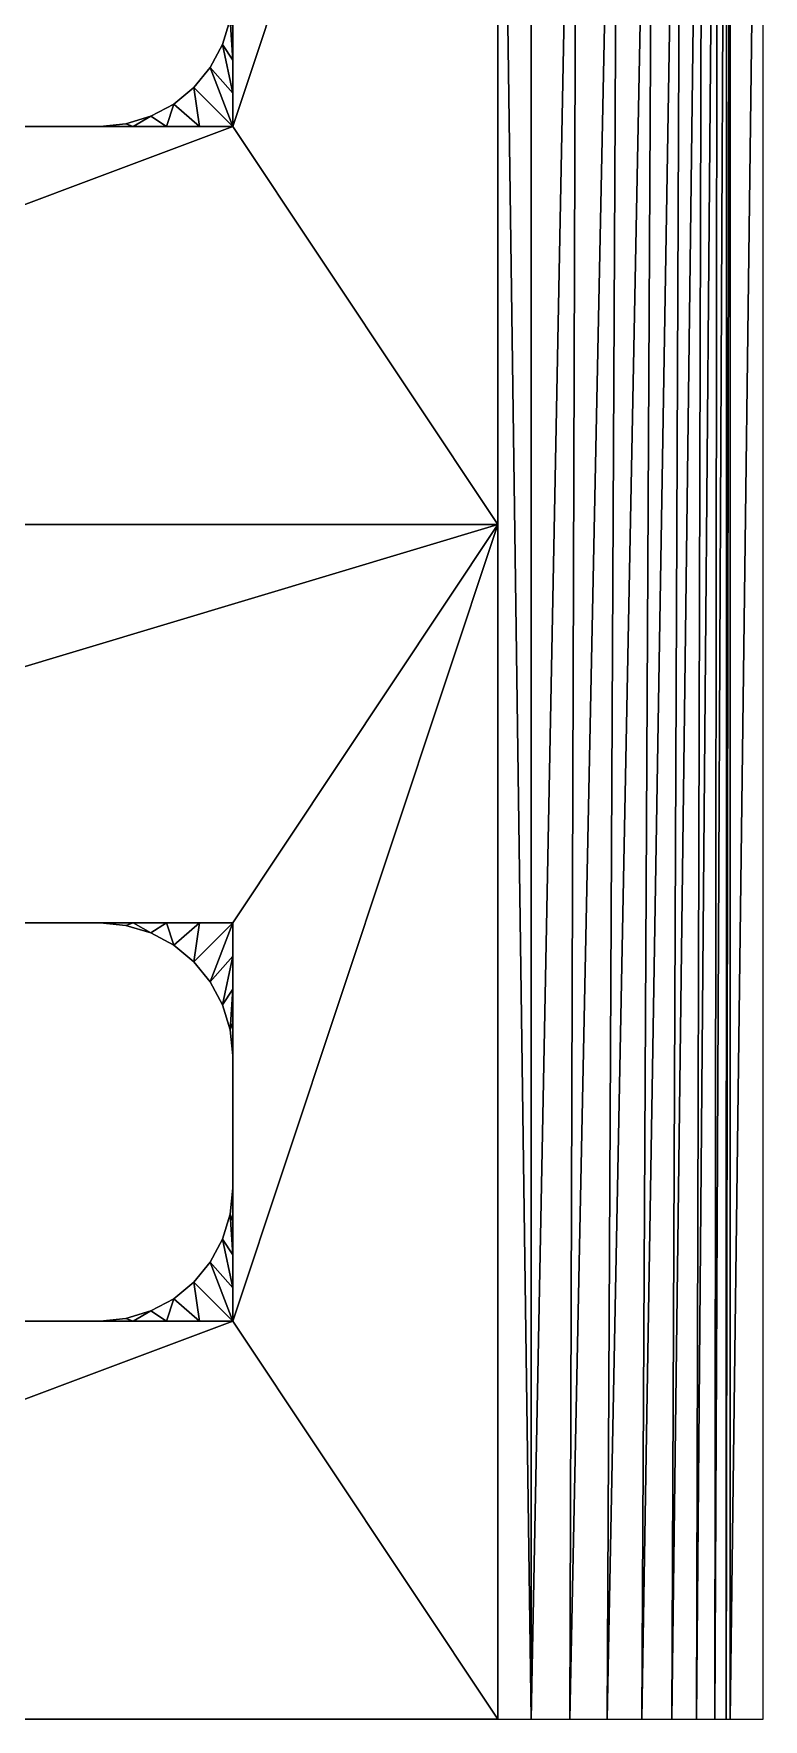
# Model space of a CAD drawing. Header units: metres. Extents: x -124 to 60, y -56 to 44.
# Drawn here: x -5.5 to 0, y -51 to -38.3 of the extents above; entities that cross this region are included whole.
import ezdxf

# ---------------------------------------------------------------- set-up
doc = ezdxf.new("R2010")
doc.units = ezdxf.units.M

msp = doc.modelspace()

# ---------------------------------------------------------------- linework, layer by layer
for points in [[(-0.25, -31.5, 5.5), (-0.27484, -31.7522, 5.24777), (-0.27882, -51, 5.20736)], [(-0.27882, -51, 5.20736), (-0.25, -51, 5.5), (-0.25, -31.5, 5.5)], [(0, -31.5, 5.5), (-0.25, -31.5, 5.5), (-0.25, -51, 5.5)], [(-0.25, -51, 5.5), (0, -51, 5.5), (0, -31.5, 5.5)], [(-0.27484, -31.7522, 5.24777), (-0.3418, -32.0002, 4.99975), (-0.36418, -51, 4.92597)], [(-0.36418, -51, 4.92597), (-0.27882, -51, 5.20736), (-0.27484, -31.7522, 5.24777)], [(-0.3418, -32.0002, 4.99975), (-0.45287, -32.24, 4.76005), (-0.5028, -51, 4.66664)], [(-0.5028, -51, 4.66664), (-0.36418, -51, 4.92597), (-0.3418, -32.0002, 4.99975)], [(-0.45287, -32.24, 4.76005), (-0.61139, -32.4657, 4.53432), (-0.68934, -51, 4.43934)], [(-0.68934, -51, 4.43934), (-0.5028, -51, 4.66664), (-0.45287, -32.24, 4.76005)], [(-0.61139, -32.4657, 4.53432), (-0.82136, -32.669, 4.33099), (-0.91665, -51, 4.2528)], [(-0.91665, -51, 4.2528), (-0.68934, -51, 4.43934), (-0.61139, -32.4657, 4.53432)], [(-1.75, -51, 4.25), (-1.75, -32.75, 4.25), (-2, -32.75, 4.25)], [(-2, -32.75, 4.25), (-2, -51, 4.25), (-1.75, -51, 4.25)], [(-2, -51, 4.25), (-2, -32.75, 4.25), (-2, -33, 4)], [(-1.75, -33, 4), (-1.75, -32.75, 4.25), (-1.75, -51, 4.25)], [(-0.82136, -32.669, 4.33099), (-1.08544, -32.8374, 4.16257), (-1.17597, -51, 4.11418)], [(-1.17597, -51, 4.11418), (-0.91665, -51, 4.2528), (-0.82136, -32.669, 4.33099)], [(-1.08544, -32.8374, 4.16257), (-1.40029, -32.9539, 4.04614), (-1.45736, -51, 4.02882)], [(-1.45736, -51, 4.02882), (-1.17597, -51, 4.11418), (-1.08544, -32.8374, 4.16257)], [(-4, -39, 4), (-2, -42, 4), (-2, -33, 4)], [(-2, -33, 4), (-4, -36, 4), (-4, -39, 4)], [(-2, -33, 4), (-2, -51, 4), (-2, -51, 4.25)], [(-1.40029, -32.9539, 4.04614), (-1.75, -33, 4), (-1.75, -51, 4)], [(-1.75, -51, 4), (-1.45736, -51, 4.02882), (-1.40029, -32.9539, 4.04614)], [(-1.75, -51, 4.25), (-1.75, -51, 4), (-1.75, -33, 4)], [(-2, -34, -7), (-2, -51, -7), (-24, -51, -7)], [(-24, -51, -7), (-24, -34, -7), (-2, -34, -7)], [(-2, -34, -7), (-2, -34, 3), (-2, -51, 3)], [(-2, -51, 3), (-2, -51, -7), (-2, -34, -7)], [(-4.01921, -38.1951, 4), (-4.07612, -38.3827, 4), (-4, -38.5, 4)], [(-4.07612, -38.3827, 3.5), (-4.07612, -38.3827, 4), (-4.01921, -38.1951, 4)], [(-4.01921, -38.1951, 4), (-4.01921, -38.1951, 3.5), (-4.07612, -38.3827, 3.5)], [(-4, -38.5, 4), (-4, -38.25, 4), (-4.01921, -38.1951, 4)], [(-4.07612, -38.3827, 4), (-4.16853, -38.5556, 4), (-4, -38.75, 4)], [(-4.16853, -38.5556, 3.5), (-4.16853, -38.5556, 4), (-4.07612, -38.3827, 4)], [(-4.07612, -38.3827, 4), (-4.07612, -38.3827, 3.5), (-4.16853, -38.5556, 3.5)], [(-4, -38.75, 4), (-4, -38.5, 4), (-4.07612, -38.3827, 4)], [(-4.16853, -38.5556, 4), (-4.29289, -38.7071, 4), (-4, -39, 4)], [(-4.29289, -38.7071, 3.5), (-4.29289, -38.7071, 4), (-4.16853, -38.5556, 4)], [(-4.16853, -38.5556, 4), (-4.16853, -38.5556, 3.5), (-4.29289, -38.7071, 3.5)], [(-4, -39, 4), (-4, -38.75, 4), (-4.16853, -38.5556, 4)], [(-4.29289, -38.7071, 4), (-4.44443, -38.8315, 4), (-4.25, -39, 4)], [(-4.44443, -38.8315, 3.5), (-4.44443, -38.8315, 4), (-4.29289, -38.7071, 4)], [(-4.29289, -38.7071, 4), (-4.29289, -38.7071, 3.5), (-4.44443, -38.8315, 3.5)], [(-4.25, -39, 4), (-4, -39, 4), (-4.29289, -38.7071, 4)], [(-4.44443, -38.8315, 4), (-4.61732, -38.9239, 4), (-4.5, -39, 4)], [(-4.61732, -38.9239, 3.5), (-4.61732, -38.9239, 4), (-4.44443, -38.8315, 4)], [(-4.44443, -38.8315, 4), (-4.44443, -38.8315, 3.5), (-4.61732, -38.9239, 3.5)], [(-4.5, -39, 4), (-4.25, -39, 4), (-4.44443, -38.8315, 4)], [(-5, -39, 4), (-4.75, -39, 4), (-4.80491, -38.9808, 4)], [(-5, -39, 3.5), (-5, -39, 4), (-4.80491, -38.9808, 4)], [(-4.80491, -38.9808, 4), (-4.80491, -38.9808, 3.5), (-5, -39, 3.5)], [(-4.61732, -38.9239, 4), (-4.80491, -38.9808, 4), (-4.75, -39, 4)], [(-4.80491, -38.9808, 3.5), (-4.80491, -38.9808, 4), (-4.61732, -38.9239, 4)], [(-4.61732, -38.9239, 4), (-4.61732, -38.9239, 3.5), (-4.80491, -38.9808, 3.5)], [(-4.75, -39, 4), (-4.5, -39, 4), (-4.61732, -38.9239, 4)], [(-4, -39, 4), (-12, -39, 4), (-12, -42, 4)], [(-12, -42, 4), (-2, -42, 4), (-4, -39, 4)], [(-12, -39, 3.5), (-12, -39, 4), (-5, -39, 4)], [(-5, -39, 4), (-5, -39, 3.5), (-12, -39, 3.5)], [(-2, -42, 4), (-12, -42, 4), (-12, -45, 4)], [(-12, -45, 4), (-4, -45, 4), (-2, -42, 4)], [(-4, -48, 4), (-2, -51, 4), (-2, -42, 4)], [(-2, -42, 4), (-4, -45, 4), (-4, -48, 4)], [(-5, -45, 3.5), (-5, -45, 4), (-12, -45, 4)], [(-12, -45, 4), (-12, -45, 3.5), (-5, -45, 3.5)], [(-4.80491, -45.0192, 4), (-4.75, -45, 4), (-5, -45, 4)], [(-4.80491, -45.0192, 3.5), (-4.80491, -45.0192, 4), (-5, -45, 4)], [(-5, -45, 4), (-5, -45, 3.5), (-4.80491, -45.0192, 3.5)], [(-4.75, -45, 4), (-4.80491, -45.0192, 4), (-4.61732, -45.0761, 4)], [(-4.61732, -45.0761, 3.5), (-4.61732, -45.0761, 4), (-4.80491, -45.0192, 4)], [(-4.80491, -45.0192, 4), (-4.80491, -45.0192, 3.5), (-4.61732, -45.0761, 3.5)], [(-4.61732, -45.0761, 4), (-4.5, -45, 4), (-4.75, -45, 4)], [(-4.5, -45, 4), (-4.61732, -45.0761, 4), (-4.44443, -45.1685, 4)], [(-4.44443, -45.1685, 3.5), (-4.44443, -45.1685, 4), (-4.61732, -45.0761, 4)], [(-4.61732, -45.0761, 4), (-4.61732, -45.0761, 3.5), (-4.44443, -45.1685, 3.5)], [(-4.44443, -45.1685, 4), (-4.25, -45, 4), (-4.5, -45, 4)], [(-4.25, -45, 4), (-4.44443, -45.1685, 4), (-4.29289, -45.2929, 4)], [(-4, -45, 4), (-4.29289, -45.2929, 4), (-4.16853, -45.4444, 4)], [(-4.29289, -45.2929, 4), (-4, -45, 4), (-4.25, -45, 4)], [(-4.16853, -45.4444, 4), (-4, -45.25, 4), (-4, -45, 4)], [(-4.29289, -45.2929, 3.5), (-4.29289, -45.2929, 4), (-4.44443, -45.1685, 4)], [(-4.44443, -45.1685, 4), (-4.44443, -45.1685, 3.5), (-4.29289, -45.2929, 3.5)], [(-4.16853, -45.4444, 3.5), (-4.16853, -45.4444, 4), (-4.29289, -45.2929, 4)], [(-4.29289, -45.2929, 4), (-4.29289, -45.2929, 3.5), (-4.16853, -45.4444, 3.5)], [(-4, -45.25, 4), (-4.16853, -45.4444, 4), (-4.07612, -45.6173, 4)], [(-4.07612, -45.6173, 4), (-4, -45.5, 4), (-4, -45.25, 4)], [(-4.07612, -45.6173, 3.5), (-4.07612, -45.6173, 4), (-4.16853, -45.4444, 4)], [(-4.16853, -45.4444, 4), (-4.16853, -45.4444, 3.5), (-4.07612, -45.6173, 3.5)], [(-4, -45.5, 4), (-4.07612, -45.6173, 4), (-4.01921, -45.8049, 4)], [(-4.01921, -45.8049, 4), (-4, -45.75, 4), (-4, -45.5, 4)], [(-4.01921, -45.8049, 3.5), (-4.01921, -45.8049, 4), (-4.07612, -45.6173, 4)], [(-4.07612, -45.6173, 4), (-4.07612, -45.6173, 3.5), (-4.01921, -45.8049, 3.5)], [(-4, -45.75, 4), (-4.01921, -45.8049, 4), (-4, -46, 4)], [(-4, -46, 3.5), (-4, -46, 4), (-4.01921, -45.8049, 4)], [(-4.01921, -45.8049, 4), (-4.01921, -45.8049, 3.5), (-4, -46, 3.5)], [(-4, -47, 3.5), (-4, -47, 4), (-4, -46, 4)], [(-4, -46, 4), (-4, -46, 3.5), (-4, -47, 3.5)], [(-4, -47, 4), (-4.01921, -47.1951, 4), (-4, -47.25, 4)], [(-4.01921, -47.1951, 3.5), (-4.01921, -47.1951, 4), (-4, -47, 4)], [(-4, -47, 4), (-4, -47, 3.5), (-4.01921, -47.1951, 3.5)], [(-4.01921, -47.1951, 4), (-4.07612, -47.3827, 4), (-4, -47.5, 4)], [(-4.07612, -47.3827, 3.5), (-4.07612, -47.3827, 4), (-4.01921, -47.1951, 4)], [(-4.01921, -47.1951, 4), (-4.01921, -47.1951, 3.5), (-4.07612, -47.3827, 3.5)], [(-4, -47.5, 4), (-4, -47.25, 4), (-4.01921, -47.1951, 4)], [(-4.07612, -47.3827, 4), (-4.16853, -47.5556, 4), (-4, -47.75, 4)], [(-4.16853, -47.5556, 3.5), (-4.16853, -47.5556, 4), (-4.07612, -47.3827, 4)], [(-4.07612, -47.3827, 4), (-4.07612, -47.3827, 3.5), (-4.16853, -47.5556, 3.5)], [(-4, -47.75, 4), (-4, -47.5, 4), (-4.07612, -47.3827, 4)], [(-4.16853, -47.5556, 4), (-4.29289, -47.7071, 4), (-4, -48, 4)], [(-4.29289, -47.7071, 3.5), (-4.29289, -47.7071, 4), (-4.16853, -47.5556, 4)], [(-4.16853, -47.5556, 4), (-4.16853, -47.5556, 3.5), (-4.29289, -47.7071, 3.5)], [(-4, -48, 4), (-4, -47.75, 4), (-4.16853, -47.5556, 4)], [(-4.29289, -47.7071, 4), (-4.44443, -47.8315, 4), (-4.25, -48, 4)], [(-4.44443, -47.8315, 3.5), (-4.44443, -47.8315, 4), (-4.29289, -47.7071, 4)], [(-4.29289, -47.7071, 4), (-4.29289, -47.7071, 3.5), (-4.44443, -47.8315, 3.5)], [(-4.25, -48, 4), (-4, -48, 4), (-4.29289, -47.7071, 4)], [(-4.44443, -47.8315, 4), (-4.61732, -47.9239, 4), (-4.5, -48, 4)], [(-4.61732, -47.9239, 3.5), (-4.61732, -47.9239, 4), (-4.44443, -47.8315, 4)], [(-4.44443, -47.8315, 4), (-4.44443, -47.8315, 3.5), (-4.61732, -47.9239, 3.5)], [(-4.5, -48, 4), (-4.25, -48, 4), (-4.44443, -47.8315, 4)], [(-5, -48, 4), (-4.75, -48, 4), (-4.80491, -47.9808, 4)], [(-5, -48, 3.5), (-5, -48, 4), (-4.80491, -47.9808, 4)], [(-4.80491, -47.9808, 4), (-4.80491, -47.9808, 3.5), (-5, -48, 3.5)], [(-4.61732, -47.9239, 4), (-4.80491, -47.9808, 4), (-4.75, -48, 4)], [(-4.80491, -47.9808, 3.5), (-4.80491, -47.9808, 4), (-4.61732, -47.9239, 4)], [(-4.61732, -47.9239, 4), (-4.61732, -47.9239, 3.5), (-4.80491, -47.9808, 3.5)], [(-4.75, -48, 4), (-4.5, -48, 4), (-4.61732, -47.9239, 4)], [(-4, -48, 4), (-12, -48, 4), (-12, -51, 4)], [(-12, -51, 4), (-2, -51, 4), (-4, -48, 4)], [(-12, -48, 3.5), (-12, -48, 4), (-5, -48, 4)], [(-5, -48, 4), (-5, -48, 3.5), (-12, -48, 3.5)]]:
    msp.add_3dface(points)

doc.saveas('drawing.dxf')
